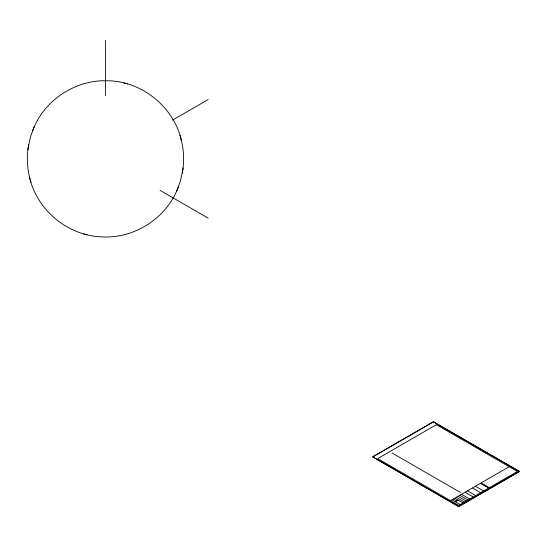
<?xml version="1.0" encoding="UTF-8"?>
<svg xmlns="http://www.w3.org/2000/svg" width="547" height="547" viewBox="0 0 547 547"><rect width="100%" height="100%" fill="white"/><g stroke="black" fill="none" stroke-linecap="round" stroke-linejoin="round"><path stroke-width="0.82" d="M28.205 147.615C26.618 158.172 27.282 169.078 30.126 179.361M182.76 170.103C184.339 159.546 183.676 148.64 180.831 138.357M28.341 146.719L30.659 136.367L33.196 129.297M177.761 188.421L180.298 181.351L182.623 170.999M27.87 149.81L28.67 144.538M182.288 173.18L183.088 167.908M33.517 128.531C45.38 99.103 76.717 79.199 108.374 80.792C142.473 81.503 173.919 107.239 181.426 140.497M29.531 177.221C37.039 210.479 68.484 236.215 102.583 236.919C134.247 238.519 165.577 218.615 177.44 189.187M32.341 131.355L34.358 126.501M176.599 191.218L178.616 186.356M172.674 120.06L208.12 99.595M450.468 500.621L509.182 466.721M483.24 484.977L483.917 484.587M455.33 501.77L458.201 500.108M485.77 486.44L486.447 486.051M125.933 83.479L127.266 83.835M83.698 233.884L85.024 234.239M123.861 82.925L125.051 83.247M85.906 234.465L87.103 234.793M160.121 190.411L208.12 218.116M481.387 483.124L488.984 487.507M480.71 483.514L488.307 487.903M475.678 486.42L483.274 490.803M472.745 488.115L480.341 492.498M467.712 491.021L475.309 495.404M465.34 492.389L472.936 496.772M392.261 453.114L460.41 492.45M461.791 494.44L469.388 498.823M460.048 495.445L467.644 499.828M458.297 496.45L465.894 500.84M456.554 497.462L464.15 501.845M455.09 498.31L462.68 502.693M453.648 499.137L456.766 500.936M452.212 499.965L459.808 504.355M180.004 135.389L180.592 137.509M30.365 180.209L30.953 182.329M105.482 40.334L105.482 95.759M433.429 421.682L372.459 456.889L458.68 506.666L519.65 471.466L433.429 421.682M433.429 421.922L372.869 456.889L458.68 506.426L519.24 471.466L433.429 421.922M436.403 424.704L377.697 458.605L458.68 505.36L517.394 471.466L436.403 424.704"/></g></svg>
